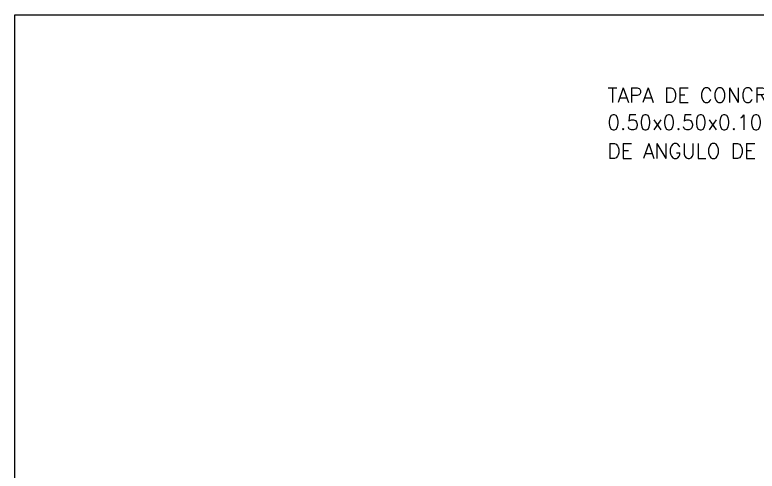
# Model space of a CAD drawing. Extents: x 877.3 to 905.5, y -378.9 to -356.4.
# Drawn here: x 887.56 to 890.817, y -365.02 to -363.019 of the extents above; entities that cross this region are included whole.
import ezdxf

# ---------------------------------------------------------------- set-up
doc = ezdxf.new("R2010")
doc.units = 0
doc.header["$LTSCALE"] = 0.01
doc.layers.get('0').update_dxf_attribs({"linetype": 'CONTINUOUS'})
doc.styles.add('ROMANS', font='romans.shx')

msp = doc.modelspace()

# ---------------------------------------------------------------- linework, layer by layer
at = {"color": 7}
for p, q in [((887.5596, -363.0193), (899.8927, -363.0193)), ((887.5596, -370.5998), (887.5596, -363.0193))]:
    msp.add_line(p, q, dxfattribs=at)

# ---------------------------------------------------------------- texts
at = {"color": 7, "style": 'ROMANS'}
for s, p in [('TAPA DE CONCRETO DE', (890.1594, -363.4042)), ('0.50x0.50x0.10m, CON MARCO', (890.1594, -363.5232)), ('DE ANGULO DE 2"x2"X3/16"', (890.1594, -363.6488))]:
    msp.add_text(s, height=0.06505, dxfattribs=at).set_placement(p)

doc.saveas('drawing.dxf')
